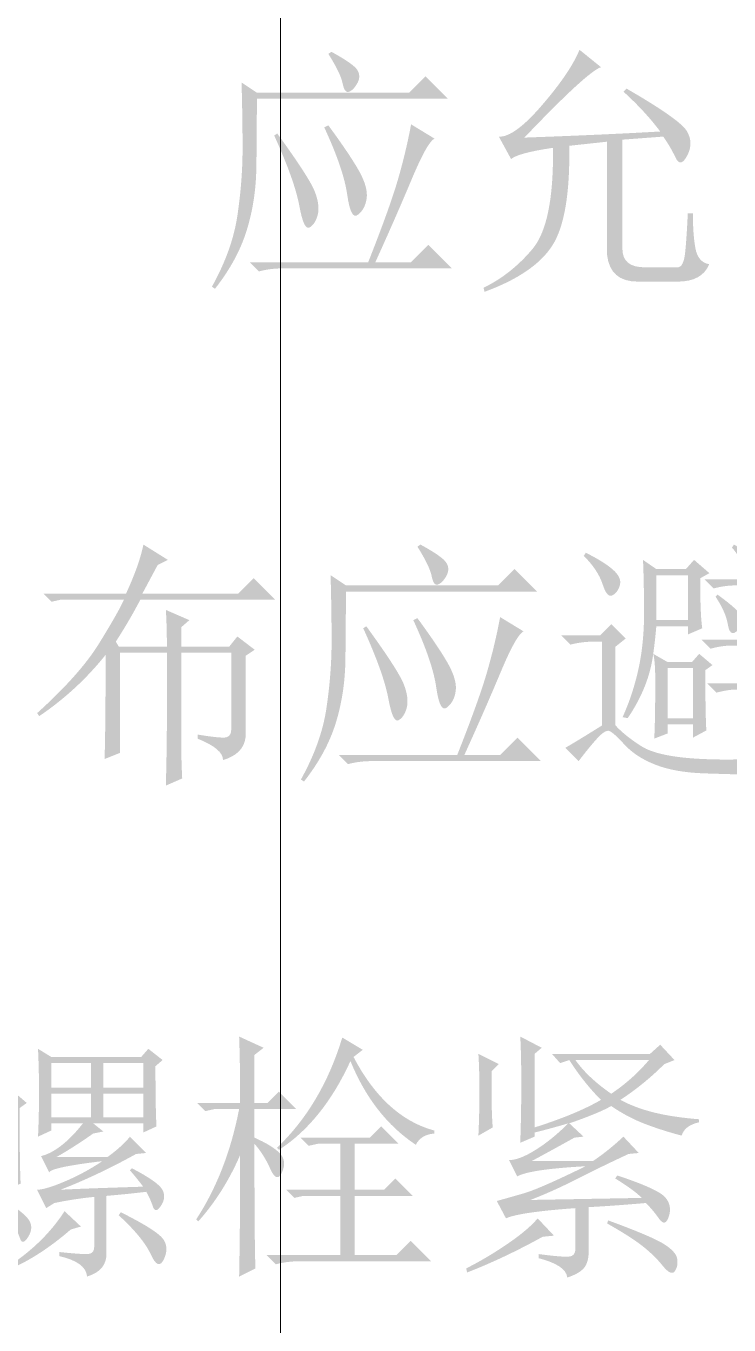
# Model space of a CAD drawing. Header units: millimetres. Extents: x 0 to 841, y 0 to 1189.
# Drawn here: x 496.84 to 518.28, y 72.1 to 111.72 of the extents above; entities that cross this region are included whole.
import ezdxf

# ---------------------------------------------------------------- set-up
doc = ezdxf.new("R2010")
doc.units = ezdxf.units.MM
doc.layers.add('C00-00-00', color=7, linetype='Continuous')
doc.layers.add('CBF-BF-BF', color=7, linetype='Continuous', true_color=0xbfbfbf)

msp = doc.modelspace()

# ---------------------------------------------------------------- hatches: boundary and pattern name
at = {"layer": 'C00-00-00'}
h = msp.add_hatch(color=256, dxfattribs=at)
edge = h.paths.add_edge_path(flags=0)
edge.add_spline(control_points=[(504.503398, 108.438859), (505.167612, 107.524944), (505.55181, 106.927978), (505.655438, 106.647961), (505.759066, 106.367392), (505.785525, 106.133677), (505.733711, 105.946815), (505.681896, 105.759953), (505.598663, 105.635378), (505.484561, 105.573091), (505.369908, 105.510804), (505.26628, 105.734046), (505.173125, 106.242817), (505.079418, 106.751589), (504.825308, 107.462657), (504.410243, 108.376572), (504.410243, 108.376572), (504.503398, 108.438859), (504.503398, 108.438859)], knot_values=[0, 0, 0, 0, 1, 1, 1, 2, 2, 2, 3, 3, 3, 4, 4, 4, 5, 5, 5, 6, 6, 6, 6], degree=3, periodic=1)
edge = h.paths.add_edge_path(flags=0)
edge.add_spline(control_points=[(506.060581, 108.688008), (506.516987, 108.065135), (506.833936, 107.592744), (507.010325, 107.270834), (507.186714, 106.948924), (507.259474, 106.678829), (507.228606, 106.461099), (507.197187, 106.242817), (507.108993, 106.076902), (506.963472, 105.9628), (506.817951, 105.848147), (506.709362, 106.050443), (506.636601, 106.569688), (506.563841, 107.088933), (506.330677, 107.774094), (505.936007, 108.625721), (505.936007, 108.625721), (506.060581, 108.688008), (506.060581, 108.688008)], knot_values=[0, 0, 0, 0, 1, 1, 1, 2, 2, 2, 3, 3, 3, 4, 4, 4, 5, 5, 5, 6, 6, 6, 6], degree=3, periodic=1)
edge = h.paths.add_edge_path(flags=0)
edge.add_spline(control_points=[(503.662795, 104.514758), (503.662795, 104.514758), (507.27546, 104.514758), (507.27546, 104.514758), (507.71092, 105.614983), (508.011883, 106.450626), (508.17835, 107.021685), (508.344266, 107.592744), (508.479314, 108.158291), (508.583494, 108.718877), (508.583494, 108.718877), (509.299522, 108.282865), (509.299522, 108.282865), (509.154001, 108.220578), (508.920837, 107.805513), (508.598928, 107.037119), (508.277018, 106.268725), (507.908255, 105.428121), (507.49319, 104.514758), (507.49319, 104.514758), (508.583494, 104.514758), (508.583494, 104.514758), (508.583494, 104.514758), (509.11266, 105.043924), (509.11266, 105.043924), (509.11266, 105.043924), (509.82924, 104.327344), (509.82924, 104.327344), (509.82924, 104.327344), (504.69026, 104.327344), (504.69026, 104.327344), (504.420165, 104.327344), (504.171015, 104.296476), (503.942812, 104.234189), (503.942812, 104.234189), (503.662795, 104.514758), (503.662795, 104.514758)], knot_values=[0, 0, 0, 0, 1, 1, 1, 2, 2, 2, 3, 3, 3, 4, 4, 4, 5, 5, 5, 6, 6, 6, 7, 7, 7, 8, 8, 8, 9, 9, 9, 10, 10, 10, 11, 11, 11, 12, 12, 12, 12], degree=3, periodic=1)
edge = h.paths.add_edge_path(flags=0)
edge.add_spline(control_points=[(503.413645, 109.996042), (503.413645, 109.996042), (503.880525, 109.684606), (503.880525, 109.684606), (503.880525, 109.684606), (508.521206, 109.684606), (508.521206, 109.684606), (508.521206, 109.684606), (509.019505, 110.182904), (509.019505, 110.182904), (509.019505, 110.182904), (509.704665, 109.497744), (509.704665, 109.497744), (509.704665, 109.497744), (503.880525, 109.497744), (503.880525, 109.497744), (503.880525, 108.770691), (503.875013, 108.070096), (503.865091, 107.395409), (503.854618, 106.720721), (503.75595, 106.081863), (503.569088, 105.479936), (503.382226, 104.878008), (503.060316, 104.286554), (502.60391, 103.704471), (502.60391, 103.704471), (502.510204, 103.766758), (502.510204, 103.766758), (502.925269, 104.514206), (503.184891, 105.241259), (503.28852, 105.947366), (503.392148, 106.652922), (503.444514, 107.327609), (503.444514, 107.971429), (503.444514, 108.615248), (503.43404, 109.289936), (503.413645, 109.996042), (503.413645, 109.996042), (503.413645, 109.996042), (503.413645, 109.996042)], knot_values=[0, 0, 0, 0, 1, 1, 1, 2, 2, 2, 3, 3, 3, 4, 4, 4, 5, 5, 5, 6, 6, 6, 7, 7, 7, 8, 8, 8, 9, 9, 9, 10, 10, 10, 11, 11, 11, 12, 12, 12, 13, 13, 13, 13], degree=3, periodic=1)
edge = h.paths.add_edge_path(flags=0)
edge.add_spline(control_points=[(506.154288, 110.930352), (506.610694, 110.681203), (506.875277, 110.494341), (506.948038, 110.369766), (507.020798, 110.245192), (507.020798, 110.115105), (506.948038, 109.980057), (506.875277, 109.845009), (506.792595, 109.756815), (506.698889, 109.715474), (506.605182, 109.673581), (506.537934, 109.756815), (506.496593, 109.964623), (506.4547, 110.17188), (506.309731, 110.473395), (506.060581, 110.868065), (506.060581, 110.868065), (506.154288, 110.930352), (506.154288, 110.930352)], knot_values=[0, 0, 0, 0, 1, 1, 1, 2, 2, 2, 3, 3, 3, 4, 4, 4, 5, 5, 5, 6, 6, 6, 6], degree=3, periodic=1)
h = msp.add_hatch(color=256, dxfattribs=at)
edge = h.paths.add_edge_path(flags=0)
edge.add_spline(control_points=[(513.719277, 110.99264), (513.719277, 110.99264), (514.373018, 110.462922), (514.373018, 110.462922), (514.081976, 110.359293), (513.30366, 109.642713), (512.037519, 108.314285), (513.739672, 108.376021), (515.120466, 108.438308), (516.17935, 108.501146), (515.867914, 108.916212), (515.49419, 109.320804), (515.058178, 109.715474), (515.058178, 109.715474), (515.151885, 109.80918), (515.151885, 109.80918), (516.231165, 109.186307), (516.843565, 108.755257), (516.989086, 108.516581), (517.134606, 108.277353), (517.139567, 108.028204), (517.00452, 107.769133), (516.869472, 107.50951), (516.749858, 107.488564), (516.64623, 107.706845), (516.542601, 107.924575), (516.418027, 108.137344), (516.273057, 108.345153), (516.273057, 108.345153), (515.02731, 108.251997), (515.02731, 108.251997), (515.02731, 108.251997), (515.02731, 104.91935), (515.02731, 104.91935), (515.02731, 104.545626), (515.255514, 104.358764), (515.712471, 104.358764), (515.712471, 104.358764), (516.709068, 104.358764), (516.709068, 104.358764), (516.833643, 104.358764), (516.911364, 104.514206), (516.942232, 104.825643), (516.9731, 105.13708), (516.999559, 105.53175), (517.020505, 106.009653), (517.020505, 106.009653), (517.175948, 106.009653), (517.175948, 106.009653), (517.175948, 105.573091), (517.201855, 105.214801), (517.253669, 104.934784), (517.305483, 104.654766), (517.446043, 104.493811), (517.674246, 104.45247), (517.528725, 104.099692), (517.207367, 103.922752), (516.709068, 103.922752), (516.709068, 103.922752), (515.49419, 103.922752), (515.49419, 103.922752), (514.933604, 103.922752), (514.622167, 104.192848), (514.55988, 104.732488), (514.55988, 104.732488), (514.55988, 108.18971), (514.55988, 108.18971), (514.55988, 108.18971), (513.40784, 108.065135), (513.40784, 108.065135), (513.428235, 106.611581), (513.256807, 105.599549), (512.893556, 105.02849), (512.530305, 104.457431), (511.840184, 103.98504), (510.82264, 103.611316), (510.82264, 103.611316), (510.791772, 103.73589), (510.791772, 103.73589), (511.351807, 104.005986), (511.850106, 104.400105), (512.286117, 104.91935), (512.722128, 105.438594), (512.929936, 106.46606), (512.909541, 108.002848), (512.203435, 107.898668), (511.777896, 107.784567), (511.632376, 107.659992), (511.632376, 107.659992), (511.258652, 108.345153), (511.258652, 108.345153), (511.570088, 108.324206), (512.01106, 108.646116), (512.582119, 109.310882), (513.153178, 109.975096), (513.531863, 110.535682), (513.719277, 110.99264), (513.719277, 110.99264), (513.719277, 110.99264), (513.719277, 110.99264)], knot_values=[0, 0, 0, 0, 1, 1, 1, 2, 2, 2, 3, 3, 3, 4, 4, 4, 5, 5, 5, 6, 6, 6, 7, 7, 7, 8, 8, 8, 9, 9, 9, 10, 10, 10, 11, 11, 11, 12, 12, 12, 13, 13, 13, 14, 14, 14, 15, 15, 15, 16, 16, 16, 17, 17, 17, 18, 18, 18, 19, 19, 19, 20, 20, 20, 21, 21, 21, 22, 22, 22, 23, 23, 23, 24, 24, 24, 25, 25, 25, 26, 26, 26, 27, 27, 27, 28, 28, 28, 29, 29, 29, 30, 30, 30, 31, 31, 31, 32, 32, 32, 33, 33, 33, 33], degree=3, periodic=1)
h = msp.add_hatch(color=256, dxfattribs=at)
edge = h.paths.add_edge_path(flags=0)
edge.add_spline(control_points=[(501.137058, 92.790108), (501.137058, 93.205173), (501.126585, 93.578897), (501.105639, 93.91128), (501.105639, 93.91128), (501.822219, 93.599843), (501.822219, 93.599843), (501.822219, 93.599843), (501.57307, 93.381562), (501.57307, 93.381562), (501.57307, 93.381562), (501.57307, 92.790108), (501.57307, 92.790108), (501.57307, 92.790108), (503.036546, 92.790108), (503.036546, 92.790108), (503.036546, 92.790108), (503.285696, 93.101545), (503.285696, 93.101545), (503.285696, 93.101545), (503.815414, 92.696401), (503.815414, 92.696401), (503.815414, 92.696401), (503.534845, 92.509539), (503.534845, 92.509539), (503.534845, 92.509539), (503.534845, 90.018046), (503.534845, 90.018046), (503.492953, 89.685663), (503.264749, 89.45746), (502.849684, 89.332886), (502.849684, 89.561089), (502.590062, 89.77937), (502.071368, 89.987178), (502.071368, 89.987178), (502.071368, 90.111753), (502.071368, 90.111753), (502.445092, 90.048914), (502.709676, 90.018046), (502.865118, 90.018046), (503.020561, 90.018046), (503.098834, 90.100729), (503.098834, 90.267196), (503.098834, 90.267196), (503.098834, 92.603246), (503.098834, 92.603246), (503.098834, 92.603246), (501.57307, 92.603246), (501.57307, 92.603246), (501.57307, 92.603246), (501.57307, 90.080334), (501.57307, 90.080334), (501.57307, 89.60243), (501.582992, 89.16697), (501.603938, 88.7723), (501.603938, 88.7723), (501.105639, 88.554018), (501.105639, 88.554018), (501.126585, 89.322413), (501.137058, 90.028519), (501.137058, 90.672339), (501.137058, 90.672339), (501.137058, 92.603246), (501.137058, 92.603246), (501.137058, 92.603246), (499.70445, 92.603246), (499.70445, 92.603246), (499.70445, 92.603246), (499.70445, 89.551167), (499.70445, 89.551167), (499.70445, 89.551167), (499.237019, 89.363754), (499.237019, 89.363754), (499.257966, 90.028519), (499.268439, 91.087404), (499.268439, 92.540959), (498.686907, 91.813906), (498.012219, 91.191032), (497.243825, 90.672339), (497.243825, 90.672339), (497.181538, 90.765494), (497.181538, 90.765494), (498.05356, 91.554283), (498.681394, 92.26039), (499.065591, 92.883263), (499.449789, 93.506137), (499.70445, 93.952621), (499.829025, 94.222716), (499.829025, 94.222716), (497.898117, 94.222716), (497.898117, 94.222716), (497.898117, 94.222716), (497.617549, 94.160429), (497.617549, 94.160429), (497.617549, 94.160429), (497.3684, 94.409578), (497.3684, 94.409578), (497.3684, 94.409578), (499.891312, 94.409578), (499.891312, 94.409578), (500.160856, 94.990559), (500.337245, 95.488858), (500.420479, 95.904474), (500.420479, 95.904474), (501.167927, 95.437044), (501.167927, 95.437044), (501.167927, 95.437044), (500.85649, 95.281601), (500.85649, 95.281601), (500.85649, 95.281601), (500.389611, 94.409578), (500.389611, 94.409578), (500.389611, 94.409578), (503.317115, 94.409578), (503.317115, 94.409578), (503.317115, 94.409578), (503.783994, 94.876458), (503.783994, 94.876458), (503.783994, 94.876458), (504.438287, 94.222716), (504.438287, 94.222716), (504.438287, 94.222716), (500.327323, 94.222716), (500.327323, 94.222716), (500.098569, 93.786154), (499.84942, 93.360616), (499.579875, 92.945551), (499.579875, 92.945551), (499.673031, 92.790108), (499.673031, 92.790108), (499.673031, 92.790108), (501.137058, 92.790108), (501.137058, 92.790108)], knot_values=[0, 0, 0, 0, 1, 1, 1, 2, 2, 2, 3, 3, 3, 4, 4, 4, 5, 5, 5, 6, 6, 6, 7, 7, 7, 8, 8, 8, 9, 9, 9, 10, 10, 10, 11, 11, 11, 12, 12, 12, 13, 13, 13, 14, 14, 14, 15, 15, 15, 16, 16, 16, 17, 17, 17, 18, 18, 18, 19, 19, 19, 20, 20, 20, 21, 21, 21, 22, 22, 22, 23, 23, 23, 24, 24, 24, 25, 25, 25, 26, 26, 26, 27, 27, 27, 28, 28, 28, 29, 29, 29, 30, 30, 30, 31, 31, 31, 32, 32, 32, 33, 33, 33, 34, 34, 34, 35, 35, 35, 36, 36, 36, 37, 37, 37, 38, 38, 38, 39, 39, 39, 40, 40, 40, 41, 41, 41, 42, 42, 42, 43, 43, 43, 44, 44, 44, 44], degree=3, periodic=1)
h = msp.add_hatch(color=256, dxfattribs=at)
edge = h.paths.add_edge_path(flags=0)
edge.add_spline(control_points=[(507.218065, 93.412981), (507.88228, 92.499066), (508.266477, 91.9021), (508.370105, 91.622083), (508.473734, 91.341514), (508.500192, 91.107799), (508.448378, 90.920937), (508.396564, 90.734075), (508.31333, 90.6095), (508.199229, 90.547213), (508.084576, 90.484926), (507.980947, 90.708168), (507.887792, 91.216939), (507.794085, 91.725711), (507.539975, 92.436779), (507.12491, 93.350694), (507.12491, 93.350694), (507.218065, 93.412981), (507.218065, 93.412981)], knot_values=[0, 0, 0, 0, 1, 1, 1, 2, 2, 2, 3, 3, 3, 4, 4, 4, 5, 5, 5, 6, 6, 6, 6], degree=3, periodic=1)
edge = h.paths.add_edge_path(flags=0)
edge.add_spline(control_points=[(508.775249, 93.66213), (509.231655, 93.039257), (509.548604, 92.566866), (509.724992, 92.244956), (509.901381, 91.923046), (509.974142, 91.652951), (509.943274, 91.435221), (509.911854, 91.216939), (509.82366, 91.051024), (509.678139, 90.936922), (509.532618, 90.822269), (509.424029, 91.024565), (509.351268, 91.54381), (509.278508, 92.063055), (509.045344, 92.748216), (508.650674, 93.599843), (508.650674, 93.599843), (508.775249, 93.66213), (508.775249, 93.66213)], knot_values=[0, 0, 0, 0, 1, 1, 1, 2, 2, 2, 3, 3, 3, 4, 4, 4, 5, 5, 5, 6, 6, 6, 6], degree=3, periodic=1)
edge = h.paths.add_edge_path(flags=0)
edge.add_spline(control_points=[(506.377462, 89.48888), (506.377462, 89.48888), (509.990127, 89.48888), (509.990127, 89.48888), (510.425587, 90.589105), (510.726551, 91.424748), (510.893018, 91.995807), (511.058933, 92.566866), (511.193981, 93.132413), (511.298161, 93.692999), (511.298161, 93.692999), (512.014189, 93.256987), (512.014189, 93.256987), (511.868669, 93.1947), (511.635505, 92.779635), (511.313595, 92.011241), (510.991685, 91.242847), (510.622922, 90.402243), (510.207857, 89.48888), (510.207857, 89.48888), (511.298161, 89.48888), (511.298161, 89.48888), (511.298161, 89.48888), (511.827328, 90.018046), (511.827328, 90.018046), (511.827328, 90.018046), (512.543907, 89.301466), (512.543907, 89.301466), (512.543907, 89.301466), (507.404927, 89.301466), (507.404927, 89.301466), (507.134832, 89.301466), (506.885683, 89.270598), (506.657479, 89.208311), (506.657479, 89.208311), (506.377462, 89.48888), (506.377462, 89.48888)], knot_values=[0, 0, 0, 0, 1, 1, 1, 2, 2, 2, 3, 3, 3, 4, 4, 4, 5, 5, 5, 6, 6, 6, 7, 7, 7, 8, 8, 8, 9, 9, 9, 10, 10, 10, 11, 11, 11, 12, 12, 12, 12], degree=3, periodic=1)
edge = h.paths.add_edge_path(flags=0)
edge.add_spline(control_points=[(506.128313, 94.970164), (506.128313, 94.970164), (506.595192, 94.658728), (506.595192, 94.658728), (506.595192, 94.658728), (511.235874, 94.658728), (511.235874, 94.658728), (511.235874, 94.658728), (511.734172, 95.157026), (511.734172, 95.157026), (511.734172, 95.157026), (512.419333, 94.471866), (512.419333, 94.471866), (512.419333, 94.471866), (506.595192, 94.471866), (506.595192, 94.471866), (506.595192, 93.744813), (506.58968, 93.044218), (506.579758, 92.369531), (506.569285, 91.694843), (506.470617, 91.055985), (506.283755, 90.454058), (506.096893, 89.85213), (505.774984, 89.260676), (505.318578, 88.678593), (505.318578, 88.678593), (505.224871, 88.74088), (505.224871, 88.74088), (505.639936, 89.488328), (505.899558, 90.215381), (506.003187, 90.921488), (506.106815, 91.627044), (506.159181, 92.301731), (506.159181, 92.945551), (506.159181, 93.58937), (506.148708, 94.264058), (506.128313, 94.970164), (506.128313, 94.970164), (506.128313, 94.970164), (506.128313, 94.970164)], knot_values=[0, 0, 0, 0, 1, 1, 1, 2, 2, 2, 3, 3, 3, 4, 4, 4, 5, 5, 5, 6, 6, 6, 7, 7, 7, 8, 8, 8, 9, 9, 9, 10, 10, 10, 11, 11, 11, 12, 12, 12, 13, 13, 13, 13], degree=3, periodic=1)
edge = h.paths.add_edge_path(flags=0)
edge.add_spline(control_points=[(508.868955, 95.904474), (509.325361, 95.655325), (509.589945, 95.468463), (509.662705, 95.343888), (509.735466, 95.219314), (509.735466, 95.089227), (509.662705, 94.954179), (509.589945, 94.819131), (509.507262, 94.730937), (509.413556, 94.689596), (509.319849, 94.647703), (509.252601, 94.730937), (509.21126, 94.938745), (509.169367, 95.146002), (509.024398, 95.447517), (508.775249, 95.842187), (508.775249, 95.842187), (508.868955, 95.904474), (508.868955, 95.904474)], knot_values=[0, 0, 0, 0, 1, 1, 1, 2, 2, 2, 3, 3, 3, 4, 4, 4, 5, 5, 5, 6, 6, 6, 6], degree=3, periodic=1)
h = msp.add_hatch(color=256, dxfattribs=at)
edge = h.paths.add_edge_path(flags=0)
edge.add_spline(control_points=[(516.06022, 94.970164), (516.06022, 94.970164), (516.06022, 93.599843), (516.06022, 93.599843), (516.06022, 93.599843), (517.025398, 93.599843), (517.025398, 93.599843), (517.025398, 93.599843), (517.025398, 94.970164), (517.025398, 94.970164), (517.025398, 94.970164), (516.06022, 94.970164), (516.06022, 94.970164)], knot_values=[0, 0, 0, 0, 1, 1, 1, 2, 2, 2, 3, 3, 3, 4, 4, 4, 4], degree=3, periodic=1)
edge = h.paths.add_edge_path(flags=0)
edge.add_spline(control_points=[(516.402525, 92.135815), (516.402525, 92.135815), (516.402525, 90.610051), (516.402525, 90.610051), (516.402525, 90.610051), (517.181392, 90.610051), (517.181392, 90.610051), (517.181392, 90.610051), (517.181392, 92.135815), (517.181392, 92.135815), (517.181392, 92.135815), (516.402525, 92.135815), (516.402525, 92.135815)], knot_values=[0, 0, 0, 0, 1, 1, 1, 2, 2, 2, 3, 3, 3, 4, 4, 4, 4], degree=3, periodic=1)
edge = h.paths.add_edge_path(flags=0)
edge.add_spline(control_points=[(517.866552, 94.315872), (517.866552, 94.315872), (517.92884, 94.378159), (517.92884, 94.378159), (518.157043, 94.211692), (518.338393, 94.066722), (518.47344, 93.942148), (518.608488, 93.817573), (518.676288, 93.692999), (518.676288, 93.568424), (518.676288, 93.443849), (518.614, 93.334709), (518.489426, 93.241553), (518.364851, 93.147847), (518.281617, 93.226119), (518.240276, 93.475268), (518.198384, 93.724418), (518.073809, 94.004435), (517.866552, 94.315872), (517.866552, 94.315872), (517.866552, 94.315872), (517.866552, 94.315872)], knot_values=[0, 0, 0, 0, 1, 1, 1, 2, 2, 2, 3, 3, 3, 4, 4, 4, 5, 5, 5, 6, 6, 6, 7, 7, 7, 7], degree=3, periodic=1)
edge = h.paths.add_edge_path(flags=0)
edge.add_spline(control_points=[(518.364851, 95.810768), (518.364851, 95.810768), (518.427138, 95.904474), (518.427138, 95.904474), (518.883545, 95.655325), (519.138206, 95.452478), (519.19002, 95.297035), (519.241834, 95.141041), (519.163562, 94.990559), (518.956305, 94.84559), (518.956305, 94.84559), (519.641466, 94.84559), (519.641466, 94.84559), (519.641466, 94.84559), (519.952902, 95.157026), (519.952902, 95.157026), (519.952902, 95.157026), (520.420333, 94.658728), (520.420333, 94.658728), (520.420333, 94.658728), (518.489426, 94.658728), (518.489426, 94.658728), (518.260671, 94.658728), (518.032468, 94.627308), (517.804265, 94.565021), (517.804265, 94.565021), (517.523696, 94.84559), (517.523696, 94.84559), (517.523696, 94.84559), (518.800862, 94.84559), (518.800862, 94.84559), (518.75897, 95.094739), (518.696683, 95.297035), (518.614, 95.452478), (518.530767, 95.60792), (518.447533, 95.727534), (518.364851, 95.810768), (518.364851, 95.810768), (518.364851, 95.810768), (518.364851, 95.810768)], knot_values=[0, 0, 0, 0, 1, 1, 1, 2, 2, 2, 3, 3, 3, 4, 4, 4, 5, 5, 5, 6, 6, 6, 7, 7, 7, 8, 8, 8, 9, 9, 9, 10, 10, 10, 11, 11, 11, 12, 12, 12, 13, 13, 13, 13], degree=3, periodic=1)
edge = h.paths.add_edge_path(flags=0)
edge.add_spline(control_points=[(515.032203, 90.64092), (515.23946, 91.097326), (515.400415, 91.585151), (515.515068, 92.104396), (515.62917, 92.623641), (515.686496, 93.189188), (515.686496, 93.802139), (515.686496, 94.414539), (515.676023, 94.959691), (515.655077, 95.437044), (515.655077, 95.437044), (516.06022, 95.157026), (516.06022, 95.157026), (516.06022, 95.157026), (516.963111, 95.157026), (516.963111, 95.157026), (516.963111, 95.157026), (517.21226, 95.437044), (517.21226, 95.437044), (517.21226, 95.437044), (517.67969, 95.032452), (517.67969, 95.032452), (517.67969, 95.032452), (517.399122, 94.876458), (517.399122, 94.876458), (517.399122, 94.12901), (517.419517, 93.620238), (517.461409, 93.350694), (517.461409, 93.350694), (517.025398, 93.163832), (517.025398, 93.163832), (517.025398, 93.163832), (517.025398, 93.412981), (517.025398, 93.412981), (517.025398, 93.412981), (516.06022, 93.412981), (516.06022, 93.412981), (516.039274, 93.142886), (516.007854, 92.862317), (515.966513, 92.571827), (515.966513, 92.571827), (516.402525, 92.322677), (516.402525, 92.322677), (516.402525, 92.322677), (517.149972, 92.322677), (517.149972, 92.322677), (517.149972, 92.322677), (517.368254, 92.571827), (517.368254, 92.571827), (517.368254, 92.571827), (517.772846, 92.229522), (517.772846, 92.229522), (517.772846, 92.229522), (517.555116, 92.073528), (517.555116, 92.073528), (517.555116, 91.222452), (517.565038, 90.610051), (517.585984, 90.236328), (517.585984, 90.236328), (517.181392, 90.018046), (517.181392, 90.018046), (517.181392, 90.018046), (517.181392, 90.423189), (517.181392, 90.423189), (517.181392, 90.423189), (516.402525, 90.423189), (516.402525, 90.423189), (516.402525, 90.423189), (516.402525, 90.142621), (516.402525, 90.142621), (516.402525, 90.142621), (515.997933, 89.987178), (515.997933, 89.987178), (516.018328, 90.360902), (516.028801, 90.952356), (516.028801, 91.762091), (516.028801, 92.156762), (516.007854, 92.426306), (515.966513, 92.571827), (515.88328, 91.907061), (515.623657, 91.25332), (515.188197, 90.610051), (515.188197, 90.610051), (515.032203, 90.64092), (515.032203, 90.64092)], knot_values=[0, 0, 0, 0, 1, 1, 1, 2, 2, 2, 3, 3, 3, 4, 4, 4, 5, 5, 5, 6, 6, 6, 7, 7, 7, 8, 8, 8, 9, 9, 9, 10, 10, 10, 11, 11, 11, 12, 12, 12, 13, 13, 13, 14, 14, 14, 15, 15, 15, 16, 16, 16, 17, 17, 17, 18, 18, 18, 19, 19, 19, 20, 20, 20, 21, 21, 21, 22, 22, 22, 23, 23, 23, 24, 24, 24, 25, 25, 25, 26, 26, 26, 27, 27, 27, 28, 28, 28, 28], degree=3, periodic=1)
edge = h.paths.add_edge_path(flags=0)
edge.add_spline(control_points=[(518.707156, 89.675742), (518.728102, 90.339956), (518.738575, 90.941883), (518.738575, 91.482074), (518.738575, 91.482074), (518.489426, 91.482074), (518.489426, 91.482074), (518.322959, 91.482074), (518.125624, 91.450655), (517.89742, 91.388367), (517.89742, 91.388367), (517.617403, 91.668936), (517.617403, 91.668936), (517.617403, 91.668936), (518.738575, 91.668936), (518.738575, 91.668936), (518.738575, 91.668936), (518.738575, 92.820976), (518.738575, 92.820976), (518.738575, 92.820976), (518.302564, 92.820976), (518.302564, 92.820976), (518.136097, 92.820976), (517.938762, 92.789557), (517.710558, 92.727821), (517.710558, 92.727821), (517.430541, 93.007838), (517.430541, 93.007838), (517.430541, 93.007838), (518.956305, 93.007838), (518.956305, 93.007838), (519.2264, 93.755286), (519.37137, 94.253584), (519.392316, 94.502734), (519.392316, 94.502734), (519.984321, 94.160429), (519.984321, 94.160429), (519.984321, 94.160429), (519.735172, 94.004435), (519.735172, 94.004435), (519.610597, 93.817573), (519.402789, 93.48519), (519.112299, 93.007838), (519.112299, 93.007838), (519.703753, 93.007838), (519.703753, 93.007838), (519.703753, 93.007838), (520.046609, 93.350694), (520.046609, 93.350694), (520.046609, 93.350694), (520.544907, 92.820976), (520.544907, 92.820976), (520.544907, 92.820976), (519.112299, 92.820976), (519.112299, 92.820976), (519.112299, 92.820976), (519.112299, 91.668936), (519.112299, 91.668936), (519.112299, 91.668936), (519.672885, 91.668936), (519.672885, 91.668936), (519.672885, 91.668936), (519.984321, 91.980373), (519.984321, 91.980373), (519.984321, 91.980373), (520.451201, 91.482074), (520.451201, 91.482074), (520.451201, 91.482074), (519.112299, 91.482074), (519.112299, 91.482074), (519.112299, 90.671788), (519.122221, 90.132148), (519.143167, 89.862604), (519.143167, 89.862604), (518.707156, 89.675742), (518.707156, 89.675742)], knot_values=[0, 0, 0, 0, 1, 1, 1, 2, 2, 2, 3, 3, 3, 4, 4, 4, 5, 5, 5, 6, 6, 6, 7, 7, 7, 8, 8, 8, 9, 9, 9, 10, 10, 10, 11, 11, 11, 12, 12, 12, 13, 13, 13, 14, 14, 14, 15, 15, 15, 16, 16, 16, 17, 17, 17, 18, 18, 18, 19, 19, 19, 20, 20, 20, 21, 21, 21, 22, 22, 22, 23, 23, 23, 24, 24, 24, 25, 25, 25, 25], degree=3, periodic=1)
edge = h.paths.add_edge_path(flags=0)
edge.add_spline(control_points=[(513.848744, 95.561618), (513.848744, 95.561618), (513.911032, 95.655325), (513.911032, 95.655325), (514.284755, 95.467912), (514.559812, 95.296484), (514.736201, 95.141041), (514.91259, 94.985598), (514.98535, 94.835117), (514.954482, 94.689596), (514.923063, 94.544075), (514.850302, 94.435485), (514.736201, 94.362725), (514.622099, 94.289965), (514.518471, 94.398554), (514.424764, 94.689596), (514.331058, 94.980086), (514.139235, 95.270577), (513.848744, 95.561618), (513.848744, 95.561618), (513.848744, 95.561618), (513.848744, 95.561618)], knot_values=[0, 0, 0, 0, 1, 1, 1, 2, 2, 2, 3, 3, 3, 4, 4, 4, 5, 5, 5, 6, 6, 6, 7, 7, 7, 7], degree=3, periodic=1)
edge = h.paths.add_edge_path(flags=0)
edge.add_spline(control_points=[(514.814473, 90.39177), (515.000784, 90.183962), (515.265367, 89.971193), (515.608223, 89.753463), (515.951079, 89.535182), (516.578913, 89.405646), (517.492828, 89.364305), (518.406192, 89.322413), (519.433657, 89.364305), (520.575775, 89.48888), (520.575775, 89.48888), (520.575775, 89.363754), (520.575775, 89.363754), (520.202051, 89.322413), (519.973297, 89.156497), (519.890615, 88.865455), (518.873071, 88.886401), (518.073809, 88.907347), (517.492828, 88.928294), (516.911296, 88.94924), (516.423471, 89.037434), (516.028801, 89.192877), (515.63413, 89.348871), (515.322694, 89.551167), (515.094491, 89.800316), (514.866288, 90.049466), (514.710294, 90.189474), (514.627611, 90.220342), (514.544378, 90.25121), (514.414291, 90.168528), (514.237902, 89.971193), (514.061513, 89.773858), (513.879612, 89.550616), (513.693301, 89.301466), (513.693301, 89.301466), (513.288158, 89.70661), (513.288158, 89.70661), (513.640936, 89.913867), (514.01466, 90.142621), (514.40933, 90.39177), (514.40933, 90.39177), (514.40933, 92.945551), (514.40933, 92.945551), (514.40933, 92.945551), (514.1916, 92.945551), (514.1916, 92.945551), (513.921505, 92.945551), (513.672355, 92.914131), (513.444152, 92.852395), (513.444152, 92.852395), (513.163584, 93.132413), (513.163584, 93.132413), (513.163584, 93.132413), (514.347043, 93.132413), (514.347043, 93.132413), (514.347043, 93.132413), (514.689899, 93.475268), (514.689899, 93.475268), (514.689899, 93.475268), (515.12591, 93.039257), (515.12591, 93.039257), (515.12591, 93.039257), (514.814473, 92.790108), (514.814473, 92.790108), (514.814473, 92.790108), (514.814473, 90.39177), (514.814473, 90.39177)], knot_values=[0, 0, 0, 0, 1, 1, 1, 2, 2, 2, 3, 3, 3, 4, 4, 4, 5, 5, 5, 6, 6, 6, 7, 7, 7, 8, 8, 8, 9, 9, 9, 10, 10, 10, 11, 11, 11, 12, 12, 12, 13, 13, 13, 14, 14, 14, 15, 15, 15, 16, 16, 16, 17, 17, 17, 18, 18, 18, 19, 19, 19, 20, 20, 20, 21, 21, 21, 22, 22, 22, 22], degree=3, periodic=1)
h = msp.add_hatch(color=256, dxfattribs=at)
edge = h.paths.add_edge_path(flags=0)
edge.add_spline(control_points=[(500.508769, 76.167626), (500.176386, 76.125734), (499.771243, 76.084393), (499.293891, 76.043052), (499.293891, 76.043052), (499.293891, 74.329875), (499.293891, 74.329875), (499.314837, 73.956151), (499.117502, 73.707001), (498.702437, 73.582427), (498.68149, 73.873468), (498.400922, 74.080725), (497.861282, 74.2053), (497.861282, 74.2053), (497.861282, 74.329875), (497.861282, 74.329875), (498.255952, 74.288534), (498.531009, 74.267587), (498.686451, 74.267587), (498.841894, 74.267587), (498.920167, 74.340348), (498.920167, 74.485869), (498.920167, 74.485869), (498.920167, 76.012184), (498.920167, 76.012184), (498.50455, 75.970291), (498.099958, 75.908004), (497.705839, 75.825322), (497.705839, 75.825322), (497.45669, 75.669328), (497.45669, 75.669328), (497.45669, 75.669328), (497.176122, 76.229914), (497.176122, 76.229914), (497.342037, 76.229914), (497.622055, 76.312596), (498.016725, 76.479063), (498.411395, 76.644979), (498.795592, 76.852787), (499.169316, 77.101936), (498.130826, 76.977362), (497.591187, 76.86326), (497.549846, 76.759632), (497.549846, 76.759632), (497.300696, 77.25793), (497.300696, 77.25793), (497.487558, 77.299271), (497.689854, 77.4029), (497.908135, 77.569367), (498.125865, 77.735283), (498.349108, 77.963486), (498.577862, 78.254528), (498.577862, 78.254528), (497.612133, 78.254528), (497.612133, 78.254528), (497.612133, 78.254528), (497.612133, 78.036246), (497.612133, 78.036246), (497.612133, 78.036246), (497.207541, 77.849384), (497.207541, 77.849384), (497.227936, 78.285396), (497.238409, 78.73188), (497.238409, 79.188837), (497.238409, 79.645244), (497.227936, 80.091728), (497.207541, 80.527739), (497.207541, 80.527739), (497.612133, 80.27859), (497.612133, 80.27859), (497.612133, 80.27859), (500.352775, 80.27859), (500.352775, 80.27859), (500.352775, 80.27859), (500.571056, 80.527739), (500.571056, 80.527739), (500.571056, 80.527739), (501.007068, 80.185435), (501.007068, 80.185435), (501.007068, 80.185435), (500.788786, 79.998573), (500.788786, 79.998573), (500.788786, 79.12655), (500.79926, 78.513599), (500.820206, 78.160821), (500.820206, 78.160821), (500.415063, 77.973959), (500.415063, 77.973959), (500.415063, 77.973959), (500.415063, 78.254528), (500.415063, 78.254528), (500.415063, 78.254528), (498.889299, 78.254528), (498.889299, 78.254528), (498.889299, 78.254528), (499.200735, 78.005378), (499.200735, 78.005378), (499.200735, 78.005378), (498.889299, 77.943091), (498.889299, 77.943091), (498.473682, 77.652049), (498.099958, 77.413373), (497.768127, 77.226511), (498.037671, 77.226511), (498.556916, 77.226511), (499.32531, 77.226511), (499.636195, 77.454714), (499.86495, 77.662522), (500.010471, 77.849384), (500.010471, 77.849384), (500.508769, 77.351086), (500.508769, 77.351086), (500.508769, 77.351086), (500.197333, 77.320218), (500.197333, 77.320218), (499.407992, 76.883655), (498.640149, 76.520404), (497.892701, 76.229914), (498.245479, 76.25086), (499.086083, 76.281728), (500.415063, 76.32362), (500.290488, 76.489536), (500.15544, 76.655452), (500.010471, 76.821919), (500.010471, 76.821919), (500.072758, 76.884206), (500.072758, 76.884206), (500.591451, 76.614111), (500.897376, 76.400791), (500.991083, 76.245348), (501.084789, 76.089905), (501.074316, 75.923438), (500.960214, 75.747049), (500.845562, 75.57066), (500.762879, 75.560187), (500.711065, 75.716181), (500.659251, 75.871624), (500.591451, 76.022106), (500.508769, 76.167626), (500.508769, 76.167626), (500.508769, 76.167626), (500.508769, 76.167626)], knot_values=[0, 0, 0, 0, 1, 1, 1, 2, 2, 2, 3, 3, 3, 4, 4, 4, 5, 5, 5, 6, 6, 6, 7, 7, 7, 8, 8, 8, 9, 9, 9, 10, 10, 10, 11, 11, 11, 12, 12, 12, 13, 13, 13, 14, 14, 14, 15, 15, 15, 16, 16, 16, 17, 17, 17, 18, 18, 18, 19, 19, 19, 20, 20, 20, 21, 21, 21, 22, 22, 22, 23, 23, 23, 24, 24, 24, 25, 25, 25, 26, 26, 26, 27, 27, 27, 28, 28, 28, 29, 29, 29, 30, 30, 30, 31, 31, 31, 32, 32, 32, 33, 33, 33, 34, 34, 34, 35, 35, 35, 36, 36, 36, 37, 37, 37, 38, 38, 38, 39, 39, 39, 40, 40, 40, 41, 41, 41, 42, 42, 42, 43, 43, 43, 44, 44, 44, 45, 45, 45, 46, 46, 46, 47, 47, 47, 47], degree=3, periodic=1)
edge = h.paths.add_edge_path(flags=0)
edge.add_spline(control_points=[(497.612133, 80.091728), (497.612133, 80.091728), (497.612133, 79.34428), (497.612133, 79.34428), (497.612133, 79.34428), (498.827011, 79.34428), (498.827011, 79.34428), (498.827011, 79.34428), (498.827011, 80.091728), (498.827011, 80.091728), (498.827011, 80.091728), (497.612133, 80.091728), (497.612133, 80.091728)], knot_values=[0, 0, 0, 0, 1, 1, 1, 2, 2, 2, 3, 3, 3, 4, 4, 4, 4], degree=3, periodic=1)
edge = h.paths.add_edge_path(flags=0)
edge.add_spline(control_points=[(499.200735, 80.091728), (499.200735, 80.091728), (499.200735, 79.34428), (499.200735, 79.34428), (499.200735, 79.34428), (500.415063, 79.34428), (500.415063, 79.34428), (500.415063, 79.34428), (500.415063, 80.091728), (500.415063, 80.091728), (500.415063, 80.091728), (499.200735, 80.091728), (499.200735, 80.091728)], knot_values=[0, 0, 0, 0, 1, 1, 1, 2, 2, 2, 3, 3, 3, 4, 4, 4, 4], degree=3, periodic=1)
edge = h.paths.add_edge_path(flags=0)
edge.add_spline(control_points=[(497.612133, 79.157418), (497.612133, 79.157418), (497.612133, 78.441389), (497.612133, 78.441389), (497.612133, 78.441389), (498.827011, 78.441389), (498.827011, 78.441389), (498.827011, 78.441389), (498.827011, 79.157418), (498.827011, 79.157418), (498.827011, 79.157418), (497.612133, 79.157418), (497.612133, 79.157418)], knot_values=[0, 0, 0, 0, 1, 1, 1, 2, 2, 2, 3, 3, 3, 4, 4, 4, 4], degree=3, periodic=1)
edge = h.paths.add_edge_path(flags=0)
edge.add_spline(control_points=[(499.200735, 79.157418), (499.200735, 79.157418), (499.200735, 78.441389), (499.200735, 78.441389), (499.200735, 78.441389), (500.415063, 78.441389), (500.415063, 78.441389), (500.415063, 78.441389), (500.415063, 79.157418), (500.415063, 79.157418), (500.415063, 79.157418), (499.200735, 79.157418), (499.200735, 79.157418)], knot_values=[0, 0, 0, 0, 1, 1, 1, 2, 2, 2, 3, 3, 3, 4, 4, 4, 4], degree=3, periodic=1)
edge = h.paths.add_edge_path(flags=0)
edge.add_spline(control_points=[(498.204138, 75.015587), (497.581265, 74.475396), (496.958392, 74.070804), (496.335518, 73.800708), (496.335518, 73.800708), (496.304099, 73.893863), (496.304099, 73.893863), (497.030601, 74.371216), (497.60166, 74.932353), (498.017276, 75.576172), (498.017276, 75.576172), (498.515575, 75.108742), (498.515575, 75.108742), (498.515575, 75.108742), (498.204138, 75.015587), (498.204138, 75.015587)], knot_values=[0, 0, 0, 0, 1, 1, 1, 2, 2, 2, 3, 3, 3, 4, 4, 4, 5, 5, 5, 5], degree=3, periodic=1)
edge = h.paths.add_edge_path(flags=0)
edge.add_spline(control_points=[(499.729902, 75.544753), (500.394116, 75.21237), (500.809181, 74.95826), (500.975648, 74.781871), (501.141564, 74.605482), (501.167471, 74.387201), (501.05337, 74.12813), (500.939268, 73.868508), (500.804221, 73.909849), (500.648778, 74.252705), (500.492784, 74.595009), (500.165913, 74.99464), (499.667615, 75.451598), (499.667615, 75.451598), (499.729902, 75.544753), (499.729902, 75.544753)], knot_values=[0, 0, 0, 0, 1, 1, 1, 2, 2, 2, 3, 3, 3, 4, 4, 4, 5, 5, 5, 5], degree=3, periodic=1)
edge = h.paths.add_edge_path(flags=0)
edge.add_spline(control_points=[(495.681226, 75.077874), (495.681226, 75.077874), (496.428674, 75.264736), (496.428674, 75.264736), (496.325045, 75.471993), (496.200471, 75.679801), (496.05495, 75.887609), (496.05495, 75.887609), (496.117237, 75.949896), (496.117237, 75.949896), (496.553248, 75.679801), (496.823344, 75.466481), (496.926972, 75.311038), (497.030601, 75.155595), (497.02564, 74.984167), (496.911538, 74.797305), (496.796885, 74.610443), (496.714203, 74.589497), (496.662389, 74.735018), (496.610575, 74.880539), (496.553248, 75.015587), (496.490961, 75.140161), (495.826195, 74.911407), (495.213795, 74.683204), (494.65376, 74.455001), (494.65376, 74.455001), (494.466898, 74.2053), (494.466898, 74.2053), (494.466898, 74.2053), (494.093175, 74.735018), (494.093175, 74.735018), (494.342324, 74.776359), (494.746916, 74.859593), (495.307502, 74.984167), (495.307502, 74.984167), (495.307502, 76.54135), (495.307502, 76.54135), (495.307502, 76.54135), (494.746916, 76.54135), (494.746916, 76.54135), (494.746916, 76.54135), (494.746916, 76.136758), (494.746916, 76.136758), (494.746916, 76.136758), (494.342324, 75.887609), (494.342324, 75.887609), (494.362719, 76.364962), (494.373192, 76.961376), (494.373192, 77.677956), (494.373192, 78.394536), (494.362719, 78.918742), (494.342324, 79.251125), (494.342324, 79.251125), (494.746916, 79.001975), (494.746916, 79.001975), (494.746916, 79.001975), (495.307502, 79.001975), (495.307502, 79.001975), (495.307502, 79.894393), (495.297029, 80.527739), (495.276634, 80.901463), (495.276634, 80.901463), (495.930375, 80.590027), (495.930375, 80.590027), (495.930375, 80.590027), (495.681226, 80.372297), (495.681226, 80.372297), (495.681226, 80.372297), (495.681226, 79.001975), (495.681226, 79.001975), (495.681226, 79.001975), (496.241812, 79.001975), (496.241812, 79.001975), (496.241812, 79.001975), (496.428674, 79.251125), (496.428674, 79.251125), (496.428674, 79.251125), (496.864685, 78.877401), (496.864685, 78.877401), (496.864685, 78.877401), (496.646955, 78.721407), (496.646955, 78.721407), (496.646955, 77.537948), (496.656877, 76.769554), (496.677823, 76.416776), (496.677823, 76.416776), (496.273231, 76.229914), (496.273231, 76.229914), (496.273231, 76.229914), (496.273231, 76.54135), (496.273231, 76.54135), (496.273231, 76.54135), (495.681226, 76.54135), (495.681226, 76.54135), (495.681226, 76.54135), (495.681226, 75.077874), (495.681226, 75.077874)], knot_values=[0, 0, 0, 0, 1, 1, 1, 2, 2, 2, 3, 3, 3, 4, 4, 4, 5, 5, 5, 6, 6, 6, 7, 7, 7, 8, 8, 8, 9, 9, 9, 10, 10, 10, 11, 11, 11, 12, 12, 12, 13, 13, 13, 14, 14, 14, 15, 15, 15, 16, 16, 16, 17, 17, 17, 18, 18, 18, 19, 19, 19, 20, 20, 20, 21, 21, 21, 22, 22, 22, 23, 23, 23, 24, 24, 24, 25, 25, 25, 26, 26, 26, 27, 27, 27, 28, 28, 28, 29, 29, 29, 30, 30, 30, 31, 31, 31, 32, 32, 32, 32], degree=3, periodic=1)
edge = h.paths.add_edge_path(flags=0)
edge.add_spline(control_points=[(494.746916, 78.815113), (494.746916, 78.815113), (494.746916, 76.728212), (494.746916, 76.728212), (494.746916, 76.728212), (495.307502, 76.728212), (495.307502, 76.728212), (495.307502, 76.728212), (495.307502, 78.815113), (495.307502, 78.815113), (495.307502, 78.815113), (494.746916, 78.815113), (494.746916, 78.815113)], knot_values=[0, 0, 0, 0, 1, 1, 1, 2, 2, 2, 3, 3, 3, 4, 4, 4, 4], degree=3, periodic=1)
edge = h.paths.add_edge_path(flags=0)
edge.add_spline(control_points=[(495.681226, 78.815113), (495.681226, 78.815113), (495.681226, 76.728212), (495.681226, 76.728212), (495.681226, 76.728212), (496.273231, 76.728212), (496.273231, 76.728212), (496.273231, 76.728212), (496.273231, 78.815113), (496.273231, 78.815113), (496.273231, 78.815113), (495.681226, 78.815113), (495.681226, 78.815113)], knot_values=[0, 0, 0, 0, 1, 1, 1, 2, 2, 2, 3, 3, 3, 4, 4, 4, 4], degree=3, periodic=1)
h = msp.add_hatch(color=256, dxfattribs=at)
edge = h.paths.add_edge_path(flags=0)
edge.add_spline(control_points=[(506.485155, 80.870595), (506.485155, 80.870595), (507.108029, 80.496871), (507.108029, 80.496871), (507.108029, 80.496871), (506.828011, 80.27859), (506.828011, 80.27859), (507.47128, 79.05379), (508.291488, 78.306342), (509.288085, 78.036246), (509.288085, 78.036246), (509.288085, 77.943091), (509.288085, 77.943091), (509.01799, 77.922145), (508.831128, 77.807492), (508.727499, 77.600235), (507.855477, 78.181216), (507.190711, 79.032843), (506.734305, 80.154015), (506.173719, 78.929215), (505.447217, 78.025773), (504.554248, 77.444792), (504.554248, 77.444792), (504.491961, 77.50708), (504.491961, 77.50708), (505.405325, 78.379102), (506.069539, 79.500274), (506.485155, 80.870595), (506.485155, 80.870595), (506.485155, 80.870595), (506.485155, 80.870595)], knot_values=[0, 0, 0, 0, 1, 1, 1, 2, 2, 2, 3, 3, 3, 4, 4, 4, 5, 5, 5, 6, 6, 6, 7, 7, 7, 8, 8, 8, 9, 9, 9, 10, 10, 10, 10], degree=3, periodic=1)
edge = h.paths.add_edge_path(flags=0)
edge.add_spline(control_points=[(505.208541, 77.818516), (505.208541, 77.818516), (507.32631, 77.818516), (507.32631, 77.818516), (507.32631, 77.818516), (507.668615, 78.160821), (507.668615, 78.160821), (507.668615, 78.160821), (508.198333, 77.631654), (508.198333, 77.631654), (508.198333, 77.631654), (506.858879, 77.631654), (506.858879, 77.631654), (506.858879, 77.631654), (506.858879, 76.229914), (506.858879, 76.229914), (506.858879, 76.229914), (507.762321, 76.229914), (507.762321, 76.229914), (507.762321, 76.229914), (508.104626, 76.57277), (508.104626, 76.57277), (508.104626, 76.57277), (508.634344, 76.043052), (508.634344, 76.043052), (508.634344, 76.043052), (506.858879, 76.043052), (506.858879, 76.043052), (506.858879, 76.043052), (506.858879, 74.236719), (506.858879, 74.236719), (506.858879, 74.236719), (508.136045, 74.236719), (508.136045, 74.236719), (508.136045, 74.236719), (508.572056, 74.672731), (508.572056, 74.672731), (508.572056, 74.672731), (509.19493, 74.049857), (509.19493, 74.049857), (509.19493, 74.049857), (505.208541, 74.049857), (505.208541, 74.049857), (504.938445, 74.049857), (504.689296, 74.018989), (504.461093, 73.956151), (504.461093, 73.956151), (504.180524, 74.236719), (504.180524, 74.236719), (504.180524, 74.236719), (506.422868, 74.236719), (506.422868, 74.236719), (506.422868, 74.236719), (506.422868, 76.043052), (506.422868, 76.043052), (506.422868, 76.043052), (505.301696, 76.043052), (505.301696, 76.043052), (505.301696, 76.043052), (505.021679, 75.980764), (505.021679, 75.980764), (505.021679, 75.980764), (504.77253, 76.229914), (504.77253, 76.229914), (504.77253, 76.229914), (506.422868, 76.229914), (506.422868, 76.229914), (506.422868, 76.229914), (506.422868, 77.631654), (506.422868, 77.631654), (506.422868, 77.631654), (505.737708, 77.631654), (505.737708, 77.631654), (505.737708, 77.631654), (505.45769, 77.569367), (505.45769, 77.569367), (505.45769, 77.569367), (505.208541, 77.818516), (505.208541, 77.818516)], knot_values=[0, 0, 0, 0, 1, 1, 1, 2, 2, 2, 3, 3, 3, 4, 4, 4, 5, 5, 5, 6, 6, 6, 7, 7, 7, 8, 8, 8, 9, 9, 9, 10, 10, 10, 11, 11, 11, 12, 12, 12, 13, 13, 13, 14, 14, 14, 15, 15, 15, 16, 16, 16, 17, 17, 17, 18, 18, 18, 19, 19, 19, 20, 20, 20, 21, 21, 21, 22, 22, 22, 23, 23, 23, 24, 24, 24, 25, 25, 25, 26, 26, 26, 26], degree=3, periodic=1)
edge = h.paths.add_edge_path(flags=0)
edge.add_spline(control_points=[(503.8068, 77.631654), (503.8068, 75.53428), (503.817273, 74.268139), (503.83822, 73.831576), (503.83822, 73.831576), (503.339921, 73.582427), (503.339921, 73.582427), (503.360316, 74.537683), (503.370789, 75.772956), (503.370789, 77.288798), (503.038406, 76.520404), (502.612868, 75.845717), (502.094175, 75.264736), (502.094175, 75.264736), (502.031887, 75.327023), (502.031887, 75.327023), (502.65476, 76.281728), (503.090772, 77.4029), (503.339921, 78.690539), (503.339921, 78.690539), (502.592473, 78.690539), (502.592473, 78.690539), (502.592473, 78.690539), (502.311905, 78.628251), (502.311905, 78.628251), (502.311905, 78.628251), (502.062755, 78.877401), (502.062755, 78.877401), (502.062755, 78.877401), (503.370789, 78.877401), (503.370789, 78.877401), (503.370789, 79.686585), (503.360316, 80.361272), (503.339921, 80.901463), (503.339921, 80.901463), (504.087369, 80.559159), (504.087369, 80.559159), (504.087369, 80.559159), (503.8068, 80.340877), (503.8068, 80.340877), (503.8068, 80.340877), (503.8068, 78.877401), (503.8068, 78.877401), (503.8068, 78.877401), (504.211944, 78.877401), (504.211944, 78.877401), (504.211944, 78.877401), (504.554248, 79.219705), (504.554248, 79.219705), (504.554248, 79.219705), (505.083966, 78.690539), (505.083966, 78.690539), (505.083966, 78.690539), (503.8068, 78.690539), (503.8068, 78.690539), (503.8068, 78.690539), (503.8068, 77.818516), (503.8068, 77.818516), (504.180524, 77.652049), (504.439596, 77.491094), (504.585116, 77.335652), (504.730637, 77.179658), (504.751032, 76.987284), (504.647404, 76.75908), (504.543775, 76.530877), (504.424161, 76.567258), (504.289665, 76.868221), (504.154617, 77.169185), (503.993662, 77.423846), (503.8068, 77.631654), (503.8068, 77.631654), (503.8068, 77.631654), (503.8068, 77.631654)], knot_values=[0, 0, 0, 0, 1, 1, 1, 2, 2, 2, 3, 3, 3, 4, 4, 4, 5, 5, 5, 6, 6, 6, 7, 7, 7, 8, 8, 8, 9, 9, 9, 10, 10, 10, 11, 11, 11, 12, 12, 12, 13, 13, 13, 14, 14, 14, 15, 15, 15, 16, 16, 16, 17, 17, 17, 18, 18, 18, 19, 19, 19, 20, 20, 20, 21, 21, 21, 22, 22, 22, 23, 23, 23, 24, 24, 24, 24], degree=3, periodic=1)
h = msp.add_hatch(color=256, dxfattribs=at)
edge = h.paths.add_edge_path(flags=0)
edge.add_spline(control_points=[(511.040398, 79.842579), (511.040398, 79.551537), (511.040398, 79.266008), (511.040398, 78.98599), (511.040398, 78.705973), (511.050872, 78.420443), (511.071818, 78.129953), (511.071818, 78.129953), (510.635806, 77.880804), (510.635806, 77.880804), (510.656201, 78.316264), (510.666674, 78.762748), (510.666674, 79.219705), (510.666674, 79.676112), (510.656201, 80.060309), (510.635806, 80.372297), (510.635806, 80.372297), (511.25868, 80.06086), (511.25868, 80.06086), (511.25868, 80.06086), (511.040398, 79.842579), (511.040398, 79.842579)], knot_values=[0, 0, 0, 0, 1, 1, 1, 2, 2, 2, 3, 3, 3, 4, 4, 4, 5, 5, 5, 6, 6, 6, 7, 7, 7, 7], degree=3, periodic=1)
edge = h.paths.add_edge_path(flags=0)
edge.add_spline(control_points=[(512.473007, 74.267587), (512.950359, 74.205851), (513.256835, 74.179944), (513.391883, 74.189866), (513.526379, 74.200339), (513.594179, 74.27806), (513.594179, 74.423581), (513.594179, 74.423581), (513.594179, 75.669328), (513.594179, 75.669328), (512.452061, 75.586094), (511.746505, 75.482466), (511.47641, 75.357891), (511.47641, 75.357891), (511.196392, 75.887609), (511.196392, 75.887609), (511.424595, 75.949345), (511.699652, 76.027067), (512.021562, 76.120773), (512.343471, 76.21448), (512.971306, 76.489536), (513.905615, 76.946494), (512.763497, 76.883655), (512.068415, 76.780027), (511.819266, 76.635057), (511.819266, 76.635057), (511.570116, 77.133356), (511.570116, 77.133356), (511.777373, 77.133356), (512.047469, 77.236984), (512.379852, 77.444792), (512.711683, 77.652049), (513.044066, 77.922145), (513.376449, 78.254528), (513.02312, 78.150348), (512.680264, 78.056641), (512.348432, 77.973959), (512.348432, 77.973959), (512.348432, 77.849384), (512.348432, 77.849384), (512.348432, 77.849384), (511.912421, 77.662522), (511.912421, 77.662522), (511.933367, 78.285396), (511.94384, 78.882362), (511.94384, 79.453421), (511.94384, 80.02448), (511.933367, 80.506793), (511.912421, 80.901463), (511.912421, 80.901463), (512.566714, 80.559159), (512.566714, 80.559159), (512.566714, 80.559159), (512.348432, 80.372297), (512.348432, 80.372297), (512.348432, 80.372297), (512.348432, 78.129953), (512.348432, 78.129953), (513.199509, 78.399497), (513.874747, 78.679514), (514.373046, 78.970556), (514.019717, 79.323334), (513.697807, 79.728477), (513.407317, 80.185435), (513.407317, 80.185435), (513.127299, 80.091728), (513.127299, 80.091728), (513.127299, 80.091728), (512.87815, 80.372297), (512.87815, 80.372297), (512.87815, 80.372297), (515.867942, 80.372297), (515.867942, 80.372297), (515.867942, 80.372297), (516.179378, 80.652314), (516.179378, 80.652314), (516.179378, 80.652314), (516.61539, 80.185435), (516.61539, 80.185435), (516.61539, 80.185435), (516.303953, 80.06086), (516.303953, 80.06086), (515.888337, 79.645244), (515.441852, 79.281993), (514.9645, 78.970556), (515.275937, 78.804089), (515.623753, 78.674554), (516.007951, 78.581398), (516.391596, 78.487692), (516.843593, 78.420443), (517.362838, 78.379102), (517.362838, 78.379102), (517.362838, 78.285396), (517.362838, 78.285396), (517.071796, 78.223108), (516.895407, 78.08806), (516.83312, 77.880804), (516.43845, 77.984432), (516.064726, 78.103495), (515.711948, 78.238542), (515.35917, 78.37359), (515.016314, 78.555491), (514.684483, 78.783694), (514.435333, 78.638173), (514.009244, 78.461784), (513.407317, 78.254528), (513.407317, 78.254528), (513.843328, 77.849384), (513.843328, 77.849384), (513.843328, 77.849384), (513.563311, 77.818516), (513.563311, 77.818516), (513.002174, 77.506528), (512.566162, 77.267852), (512.255277, 77.101936), (512.255277, 77.101936), (514.123897, 77.101936), (514.123897, 77.101936), (514.434782, 77.309193), (514.746219, 77.558343), (515.058207, 77.849384), (515.058207, 77.849384), (515.525086, 77.351086), (515.525086, 77.351086), (515.525086, 77.351086), (515.213649, 77.320218), (515.213649, 77.320218), (514.632117, 77.050122), (514.107911, 76.795461), (513.641032, 76.556784), (513.173602, 76.318108), (512.70121, 76.105339), (512.223858, 75.918477), (512.223858, 75.918477), (515.618793, 75.980764), (515.618793, 75.980764), (515.452326, 76.14668), (515.182781, 76.344015), (514.809057, 76.57277), (514.809057, 76.57277), (514.871345, 76.665925), (514.871345, 76.665925), (515.680529, 76.39583), (516.163393, 76.1781), (516.319387, 76.012184), (516.47483, 75.845717), (516.516722, 75.648382), (516.443962, 75.420179), (516.371201, 75.191975), (516.272534, 75.166068), (516.147959, 75.342457), (516.023385, 75.518846), (515.888337, 75.679801), (515.743367, 75.825322), (515.016314, 75.762483), (514.434782, 75.721142), (513.999322, 75.700747), (513.999322, 75.700747), (513.999322, 74.361294), (513.999322, 74.361294), (513.999322, 74.133091), (513.952469, 73.961663), (513.858762, 73.847561), (513.765056, 73.73346), (513.594179, 73.634792), (513.34503, 73.551559), (513.324083, 73.800708), (513.033593, 73.998043), (512.473007, 74.143013), (512.473007, 74.143013), (512.473007, 74.267587), (512.473007, 74.267587)], knot_values=[0, 0, 0, 0, 1, 1, 1, 2, 2, 2, 3, 3, 3, 4, 4, 4, 5, 5, 5, 6, 6, 6, 7, 7, 7, 8, 8, 8, 9, 9, 9, 10, 10, 10, 11, 11, 11, 12, 12, 12, 13, 13, 13, 14, 14, 14, 15, 15, 15, 16, 16, 16, 17, 17, 17, 18, 18, 18, 19, 19, 19, 20, 20, 20, 21, 21, 21, 22, 22, 22, 23, 23, 23, 24, 24, 24, 25, 25, 25, 26, 26, 26, 27, 27, 27, 28, 28, 28, 29, 29, 29, 30, 30, 30, 31, 31, 31, 32, 32, 32, 33, 33, 33, 34, 34, 34, 35, 35, 35, 36, 36, 36, 37, 37, 37, 38, 38, 38, 39, 39, 39, 40, 40, 40, 41, 41, 41, 42, 42, 42, 43, 43, 43, 44, 44, 44, 45, 45, 45, 46, 46, 46, 47, 47, 47, 48, 48, 48, 49, 49, 49, 50, 50, 50, 51, 51, 51, 52, 52, 52, 53, 53, 53, 54, 54, 54, 55, 55, 55, 56, 56, 56, 57, 57, 57, 57], degree=3, periodic=1)
edge = h.paths.add_edge_path(flags=0)
edge.add_spline(control_points=[(513.594179, 80.185435), (513.843328, 79.832106), (514.206579, 79.48925), (514.684483, 79.157418), (515.119943, 79.447909), (515.50414, 79.790764), (515.836523, 80.185435), (515.836523, 80.185435), (513.594179, 80.185435), (513.594179, 80.185435)], knot_values=[0, 0, 0, 0, 1, 1, 1, 2, 2, 2, 3, 3, 3, 3], degree=3, periodic=1)
edge = h.paths.add_edge_path(flags=0)
edge.add_spline(control_points=[(512.442139, 75.357891), (512.442139, 75.357891), (512.940437, 74.828725), (512.940437, 74.828725), (512.940437, 74.828725), (512.597582, 74.797305), (512.597582, 74.797305), (511.808241, 74.361294), (511.040398, 73.998043), (510.292951, 73.707001), (510.292951, 73.707001), (510.262082, 73.831576), (510.262082, 73.831576), (510.677148, 74.039384), (511.097725, 74.288534), (511.523263, 74.579024), (511.948801, 74.870066), (512.254726, 75.129688), (512.442139, 75.357891), (512.442139, 75.357891), (512.442139, 75.357891), (512.442139, 75.357891)], knot_values=[0, 0, 0, 0, 1, 1, 1, 2, 2, 2, 3, 3, 3, 4, 4, 4, 5, 5, 5, 6, 6, 6, 7, 7, 7, 7], degree=3, periodic=1)
edge = h.paths.add_edge_path(flags=0)
edge.add_spline(control_points=[(514.590776, 75.295604), (515.441852, 74.984167), (515.997477, 74.750452), (516.2571, 74.595009), (516.516171, 74.439015), (516.661692, 74.289085), (516.693111, 74.143564), (516.723979, 73.998043), (516.703584, 73.868508), (516.630824, 73.753855), (516.558063, 73.639753), (516.433489, 73.691567), (516.2571, 73.909849), (516.080711, 74.12813), (515.872903, 74.330426), (515.634227, 74.516737), (515.394999, 74.703599), (515.03726, 74.932353), (514.559908, 75.202449), (514.559908, 75.202449), (514.590776, 75.295604), (514.590776, 75.295604)], knot_values=[0, 0, 0, 0, 1, 1, 1, 2, 2, 2, 3, 3, 3, 4, 4, 4, 5, 5, 5, 6, 6, 6, 7, 7, 7, 7], degree=3, periodic=1)

# ---------------------------------------------------------------- linework, layer by layer
at = {"layer": 'CBF-BF-BF', "lineweight": 9}
msp.add_lwpolyline([(504.600001, 0), (504.600001, 1189.000035)], dxfattribs=at)

doc.saveas('drawing.dxf')
